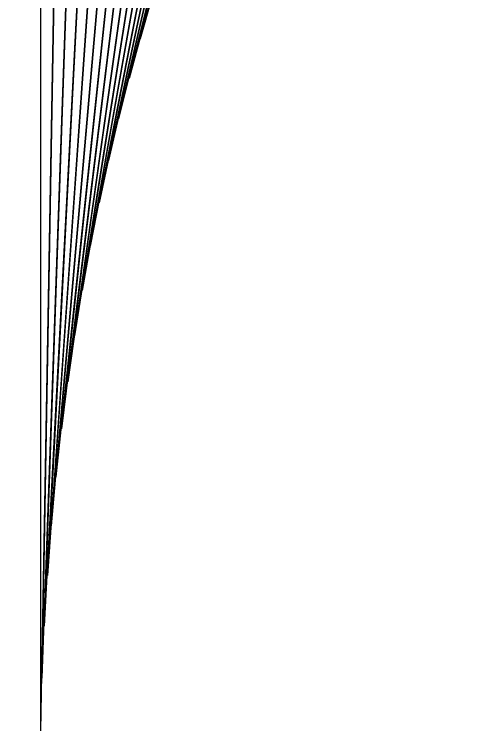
# Model space of a CAD drawing. Header units: inches. Extents: x 9976.5 to 10001.8, y 9977.6 to 10009.1.
# Drawn here: x 9976.46 to 9983.17, y 9977.65 to 9988.36 of the extents above; entities that cross this region are included whole.
import ezdxf

# ---------------------------------------------------------------- set-up
doc = ezdxf.new("R2010")
doc.units = ezdxf.units.IN
doc.header["$MEASUREMENT"] = 0
for name, color, linetype in [('BASE', 7, 'Continuous'), ('HYPOTENUSE', 7, 'Continuous'), ('PERPENDICULAR', 7, 'Continuous')]:
    doc.layers.add(name, color=color, linetype=linetype)

# ---------------------------------------------------------------- blocks, each defined once
blk = doc.blocks.new('GTN-5')
at = {"layer": 'BASE', "color": 5}
blk.add_line((0, 0), (0.99985, 0), dxfattribs=at)
at = {"layer": 'HYPOTENUSE', "color": 1}
blk.add_line((0, 0), (0.99985, 0.01745), dxfattribs=at)
at = {"layer": 'PERPENDICULAR', "color": 3}
blk.add_line((0.99985, 0), (0.99985, 0.01745), dxfattribs=at)

msp = doc.modelspace()

# ---------------------------------------------------------------- block references
for p, xscale, yscale, zscale, rotation in [((9978.342, 9987.995), 17.51248083699288, 17.51248083699288, 17.51248083699288, 74.00000000001641), ((9978.177, 9987.401), 17.820876532868, 17.820876532868, 17.820876532868, 74.99999999991103), ((9978.02, 9986.793), 18.13470309294781, 18.13470309294781, 18.13470309294781, 76.00000000016858), ((9977.871, 9986.172), 18.45405615502568, 18.45405615502568, 18.45405615502568, 76.99999999986363), ((9977.73, 9985.538), 18.77903304109246, 18.77903304109246, 18.77903304109246, 78.00000000003833), ((9977.598, 9984.89), 19.10973278697836, 19.10973278697836, 19.10973278697836, 78.99999999989633), ((9977.476, 9984.228), 19.44625617254124, 19.44625617254124, 19.44625617254124, 80.00000000007256), ((9977.363, 9983.553), 19.78870575237939, 19.78870575237939, 19.78870575237939, 81.00000000004115), ((9977.26, 9982.864), 20.13718588707932, 20.13718588707932, 20.13718588707932, 81.99999999994691), ((9977.167, 9982.161), 20.49180277502959, 20.49180277502959, 20.49180277502959, 82.99999999981901), ((9977.085, 9981.444), 20.85266448477061, 20.85266448477061, 20.85266448477061, 84.00000000004991), ((9977.015, 9980.713), 21.21988098793427, 21.21988098793427, 21.21988098793427, 84.99999999995923), ((9976.956, 9979.968), 21.59356419276627, 21.59356419276627, 21.59356419276627, 85.99999999984021), ((9976.91, 9979.209), 21.97382797821769, 21.97382797821769, 21.97382797821769, 86.99999999999858), ((9976.876, 9978.436), 22.36078822865469, 22.36078822865469, 22.36078822865469, 87.99999999991945), ((9976.855, 9977.649), 22.75456286916938, 22.75456286916938, 22.75456286916938, 88.99999999992649)]:
    msp.add_blockref('GTN-5', p, dxfattribs=dict(xscale=xscale, yscale=yscale, zscale=zscale, rotation=rotation))

doc.saveas('drawing.dxf')
